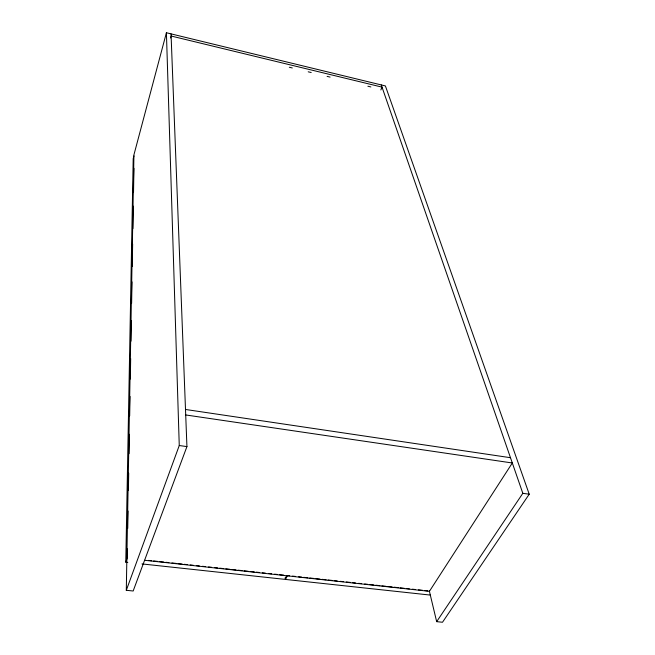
<?xml version="1.0" encoding="UTF-8"?>
<svg xmlns="http://www.w3.org/2000/svg" width="655" height="655" viewBox="0 0 655 655"><rect width="100%" height="100%" fill="white"/><g stroke="black" fill="none" stroke-linecap="round" stroke-linejoin="round"><path stroke-width="0.98" d="M171.037 33.872L186.929 446.595L133.161 590.998L126.3 590.302L133.931 154.826L166.411 32.75L385.402 85.936L529.224 494.206L442.502 622.25L436.664 621.66L429.303 590.843M127.397 548.865L127.242 558.076L125.776 562.17L127.807 562.391M127.75 528.405L128.044 511.015M128.396 490.554L128.699 473.164M129.035 453.727L129.371 434.29M129.682 415.876L130.018 396.439M130.32 379.048L130.672 358.588M130.967 341.198L131.319 320.737M131.622 303.347L131.991 281.863M132.253 266.519L132.637 244.012M132.908 228.669L133.293 206.161M133.538 191.841L133.939 168.31M125.776 562.17L133.202 158.633L133.931 155.915M170.595 37.982L171.119 36.009L382.012 87.123L380.85 89.956M126.3 590.302L179.257 445.531L166.411 32.75M286.792 575.483L284.827 579.356L141.988 563.922M430.319 595.076L285.514 579.429L287.471 575.557L289.51 575.778M436.664 621.66L522.829 493.313L381.259 84.929M148.579 560.402L151.632 560.737M153.663 560.958L157.724 561.4M159.763 561.622L163.824 562.064M165.854 562.285L168.908 562.62M171.954 562.956L176.023 563.398M178.054 563.619L182.115 564.061M184.153 564.283L187.199 564.618M190.245 564.946L193.299 565.281M196.344 565.617L199.39 565.945M202.444 566.28L205.49 566.616M208.536 566.943L211.59 567.279M214.635 567.607L217.689 567.942M219.72 568.163L223.781 568.606M225.819 568.827L229.88 569.277M231.911 569.498L235.98 569.94M238.011 570.161L242.08 570.603M244.11 570.824L248.171 571.266M250.21 571.487L254.271 571.938M256.302 572.159L259.355 572.486M262.401 572.822L265.447 573.158M268.501 573.485L271.547 573.821M274.592 574.157L277.646 574.484M279.677 574.705L283.746 575.147M292.556 576.113L295.601 576.441M298.647 576.777L301.693 577.112M303.724 577.333L307.784 577.775M309.815 577.997L313.876 578.439M315.915 578.66L319.976 579.102M322.006 579.323L326.067 579.773M328.098 579.994L332.159 580.436M334.189 580.658L337.235 580.985M340.281 581.321L343.335 581.656M346.38 581.984L350.441 582.426M352.472 582.647L355.518 582.983M358.563 583.318L361.609 583.646M364.655 583.982L367.701 584.309M369.739 584.538L373.8 584.981M375.831 585.202L379.892 585.644M381.922 585.865L385.983 586.307M388.014 586.528L392.075 586.97M394.105 587.191L398.174 587.641M400.205 587.862L404.266 588.305M406.296 588.526L409.342 588.853M412.388 589.189L415.434 589.525M418.479 589.852L422.549 590.294M424.579 590.515L427.625 590.851M144.714 560.287L429.418 591.334L512.316 462.987L185.709 414.951M179.257 445.531L186.929 446.595M522.829 493.313L529.224 494.206M185.496 409.465L510.482 457.706M289.322 67.244L292.302 67.964M308.218 71.804L311.199 72.525M327.107 76.373L330.095 77.093M367.881 86.223L370.869 86.951M285.269 577.399L285.514 579.429"/></g></svg>
